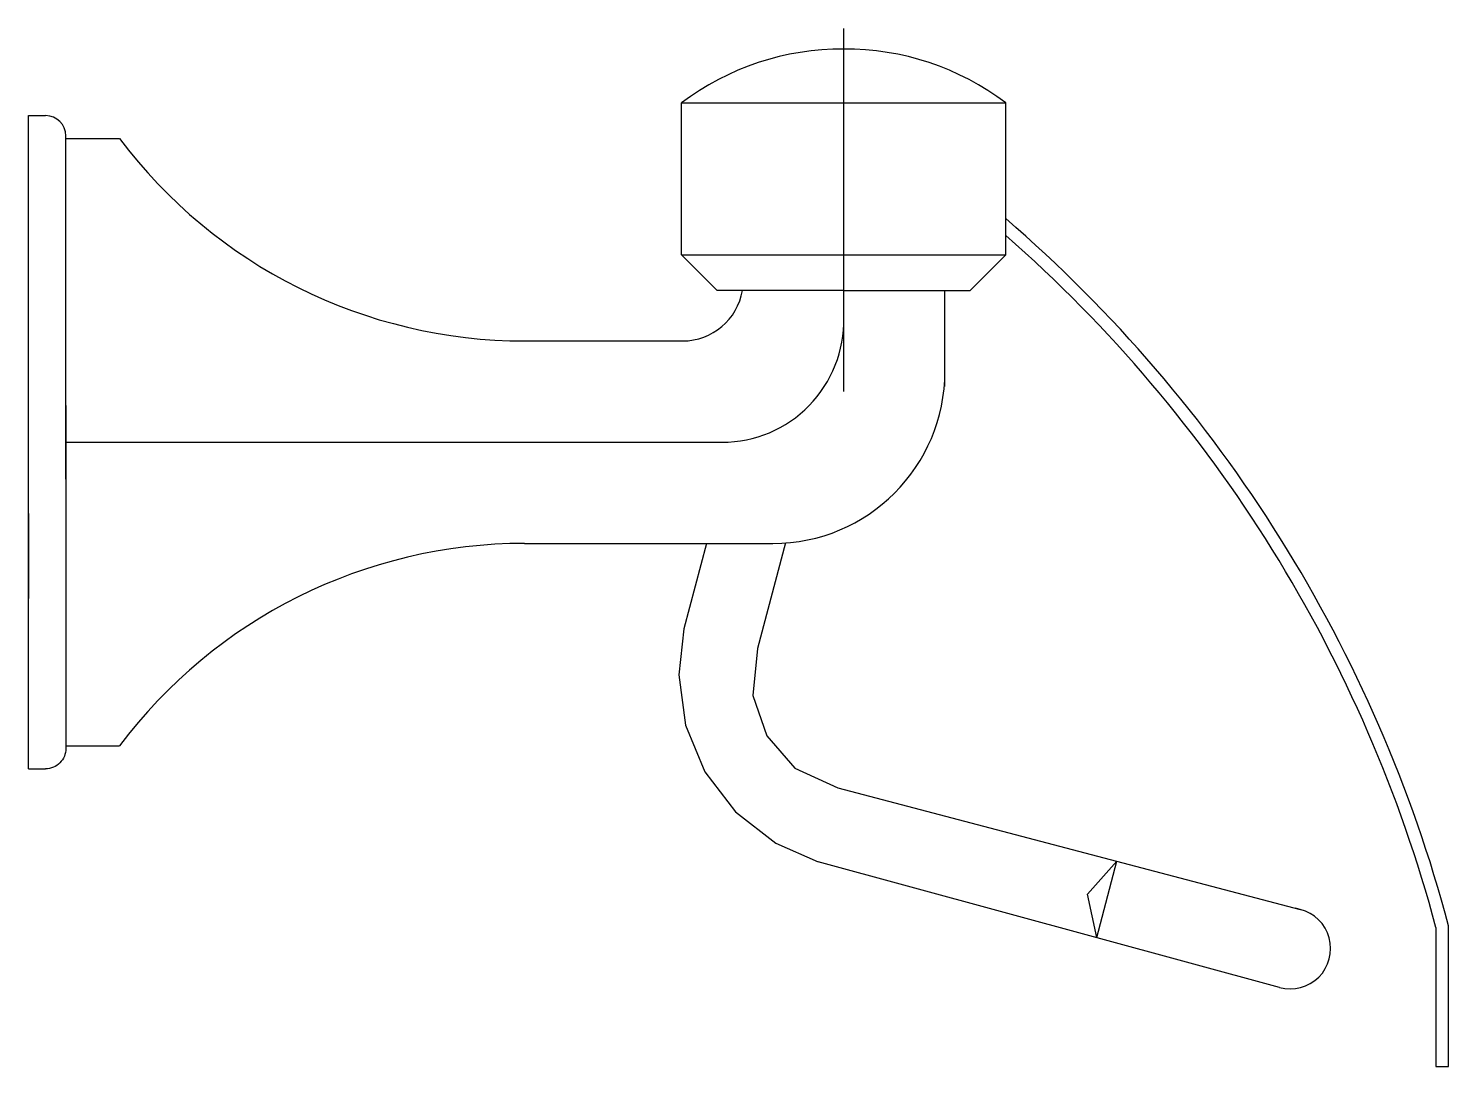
# Model space of a CAD drawing. Extents: x 68.824 to 68.965, y 0.085 to 0.188.
import ezdxf

# ---------------------------------------------------------------- set-up
doc = ezdxf.new("R2010")
doc.units = 0
doc.header["$LTSCALE"] = 0.2
doc.header["$MEASUREMENT"] = 0
doc.linetypes.add('AXES', pattern=[0.54, 0.3, -0.08, 0.08, -0.08])
doc.linetypes.add('CONTINU', pattern=[0])
doc.layers.get('0').update_dxf_attribs({"linetype": 'CONTINUOUS'})
doc.layers.add('DECA_EIXOS', color=5, linetype='AXES')

msp = doc.modelspace()

# ---------------------------------------------------------------- linework, layer by layer
at = {"linetype": 'CONTINU'}
for points in [[(68.90475, 0.18635, 0.166596), (68.88865, 0.18101)], [(68.92085, 0.18101, 0.166596), (68.90475, 0.18635)], [(68.82747, 0.17774, 0.414211), (68.82546, 0.17975)], [(68.8328, 0.17748, 0.236068), (68.87305, 0.15736)], [(68.96485, 0.09924, 0.15082), (68.92085, 0.16952)], [(68.96359, 0.09907, 0.148522), (68.92085, 0.16785)], [(68.88874, 0.15736, 0.365978), (68.89469, 0.16239)], [(68.89268, 0.1473, 0.420965), (68.90475, 0.15965)], [(68.89771, 0.13724, 0.414213), (68.91481, 0.15434)], [(68.87305, 0.13724, 0.236069), (68.8328, 0.11712)], [(68.82747, 0.11687, -0.41532), (68.82546, 0.11485)], [(68.94805, 0.09312, 1.008731), (68.95011, 0.10088)]]:
    msp.add_lwpolyline(points, format="xyb", dxfattribs=at)
for points in [[(68.88865, 0.18101), (68.92085, 0.18101)], [(68.88865, 0.16591), (68.88865, 0.18101)], [(68.92085, 0.16591), (68.92085, 0.18101)], [(68.82375, 0.11485), (68.82375, 0.17975)], [(68.82375, 0.17975), (68.82546, 0.17975)], [(68.82747, 0.14364), (68.82747, 0.17774)], [(68.82747, 0.17748), (68.8328, 0.17748)], [(68.88865, 0.16591), (68.92085, 0.16591)], [(68.89217, 0.16239), (68.88865, 0.16591)], [(68.91733, 0.16239), (68.92085, 0.16591)], [(68.90475, 0.16239), (68.89217, 0.16239)], [(68.90475, 0.16239), (68.91733, 0.16239)], [(68.91481, 0.15283), (68.91481, 0.16239)], [(68.82375, 0.13436), (68.82375, 0.16024)], [(68.87305, 0.15736), (68.88874, 0.15736)], [(68.82747, 0.15096), (68.82747, 0.11687)], [(68.82747, 0.1473), (68.89268, 0.1473)], [(68.82375, 0.1402), (68.82375, 0.13176)], [(68.87305, 0.13724), (68.89771, 0.13724)], [(68.89113, 0.13724), (68.88886, 0.12876)], [(68.89898, 0.13729), (68.89617, 0.1268)], [(68.88886, 0.12876), (68.88836, 0.1242), (68.88904, 0.1192), (68.89094, 0.11455), (68.89401, 0.11057), (68.89801, 0.10747), (68.9022, 0.10562)], [(68.89617, 0.1268), (68.89571, 0.12212), (68.8971, 0.11811), (68.89989, 0.11491), (68.90417, 0.11297)], [(68.82747, 0.11712), (68.8328, 0.11712)], [(68.82375, 0.11485), (68.82546, 0.11485)], [(68.90417, 0.11297), (68.95011, 0.10088)], [(68.94805, 0.09312), (68.9022, 0.10562)], [(68.92896, 0.10238), (68.9319, 0.10567)], [(68.9299, 0.09807), (68.9319, 0.10567)], [(68.9299, 0.09807), (68.92896, 0.10238)], [(68.95011, 0.10088), (68.94962, 0.10101)], [(68.96359, 0.09907), (68.96359, 0.08526)], [(68.96485, 0.08526), (68.96485, 0.09924)], [(68.96359, 0.08526), (68.96485, 0.08526)]]:
    msp.add_lwpolyline(points, dxfattribs=at)
at = {"layer": 'DECA_EIXOS'}
msp.add_lwpolyline([(68.90475, 0.15233), (68.90475, 0.18842)], dxfattribs=at)

doc.saveas('drawing.dxf')
